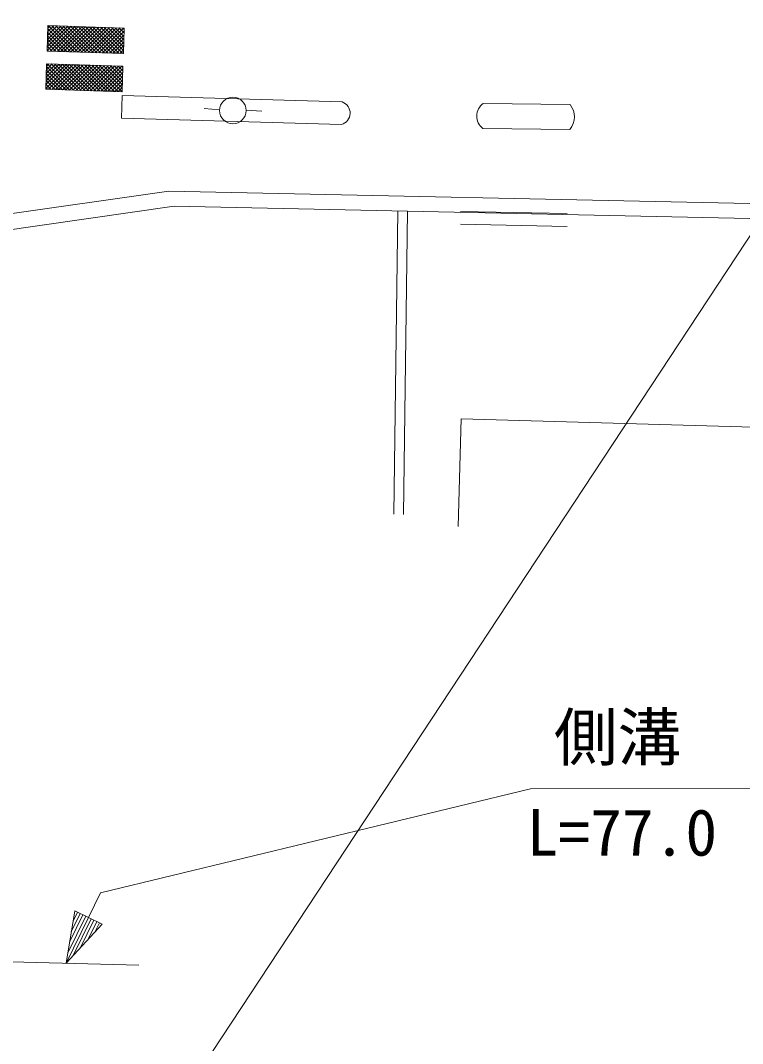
# Model space of a CAD drawing. Units: millimetres, scale not verified. Extents: x 40000 to 680000, y 20000 to 380000.
# Drawn here: x 284935 to 313288, y 240718 to 280884 of the extents above; entities that cross this region are included whole.
import ezdxf
from ezdxf.enums import TextEntityAlignment as Align

# ---------------------------------------------------------------- set-up
doc = ezdxf.new("R2010")
doc.units = ezdxf.units.MM
doc.header["$LTSCALE"] = 1000
doc.linetypes.add('CHAIN', pattern=[18.5, 12, -1.5, 3.5, -1.5])
for name, color, linetype, lineweight in [('M-BGD', 7, 'Continuous', 13), ('M-BMK', 2, 'CHAIN', 13), ('M-STR-HTXT', 7, 'Continuous', 13), ('M-STR-STRC', 7, 'Continuous', 13), ('M-STR-STRD', 7, 'Continuous', 13)]:
    doc.layers.add(name, color=color, linetype=linetype, lineweight=lineweight)
doc.styles.add('ＭＳ ゴシック', font='')
doc.styles.get('ＭＳ ゴシック').set_extended_font_data('MS Gothic')

msp = doc.modelspace()

# ---------------------------------------------------------------- linework, layer by layer
at = {"layer": 'M-BGD'}
for p, q in [((292146, 277427), (292752, 277381)), ((293800, 277359), (294418, 277321)), ((281454, 272854), (290765, 274187)), ((290765, 274187), (326080, 273436)), ((281583, 272243), (290969, 273587)), ((290969, 273587), (326299, 272836)), ((299752, 273397), (299592, 261496)), ((300133, 273392), (299972, 261491)), ((302218, 273383), (306407, 273301)), ((302208, 272883), (306397, 272801)), ((302235, 265237), (302119, 261017)), ((302235, 265237), (323534, 264651))]:
    msp.add_line(p, q, dxfattribs=at)
msp.add_circle((293276, 277349), 525, dxfattribs=at)
at = {"layer": 'M-BMK'}
msp.add_line((222735, 245526), (289588, 243796), dxfattribs=at)
msp.add_arc((287506, 259811), 29327, 86.2652, 170.5664, dxfattribs=at)
at = {"layer": 'M-STR-HTXT'}
for p, q in [((288081, 246633), (304965, 250721)), ((304965, 250721), (323021, 250751)), ((287606, 245666), (288081, 246633)), ((286725, 243870), (287067, 245930)), ((287283, 245824), (286930, 245106)), ((286999, 245518), (287175, 245877)), ((288145, 245401), (287067, 245930)), ((286725, 243870), (287606, 245666)), ((287498, 245718), (286793, 244282)), ((286862, 244694), (287390, 245771)), ((287714, 245613), (287009, 244176)), ((287293, 244483), (287821, 245560)), ((287929, 245507), (287577, 244789)), ((287861, 245095), (288037, 245454)), ((286725, 243870), (288145, 245401))]:
    msp.add_line(p, q, dxfattribs=at)
at = {"layer": 'M-STR-STRC'}
msp.add_line((316582, 276992), (286645, 231573), dxfattribs=at)
at = {"layer": 'M-STR-STRD'}
for p, q in [((285978, 279683), (286011, 280683)), ((285979, 279702), (286930, 280653)), ((285984, 279848), (286793, 280657)), ((285989, 279994), (286656, 280661)), ((285993, 280141), (286519, 280666)), ((285998, 280287), (286382, 280670)), ((286003, 280433), (286245, 280675)), ((286768, 279657), (286003, 280423)), ((286915, 279652), (286007, 280560)), ((286008, 280579), (286108, 280679)), ((289009, 280585), (286011, 280683)), ((287061, 279648), (286026, 280682)), ((286098, 279679), (287067, 280648)), ((287207, 279643), (286173, 280677)), ((286235, 279675), (287203, 280644)), ((287353, 279638), (286319, 280672)), ((286372, 279670), (287340, 280639)), ((287499, 279633), (286465, 280668)), ((286508, 279666), (287477, 280635)), ((287646, 279629), (286611, 280663)), ((286645, 279661), (287614, 280630)), ((287792, 279624), (286757, 280658)), ((286782, 279657), (287751, 280626)), ((287938, 279619), (286904, 280653)), ((286919, 279652), (287888, 280621)), ((288084, 279614), (287050, 280649)), ((287056, 279648), (288025, 280617)), ((287193, 279643), (288162, 280612)), ((288230, 279610), (287196, 280644)), ((287330, 279639), (288299, 280608)), ((288377, 279605), (287342, 280639)), ((287467, 279634), (288436, 280603)), ((288523, 279600), (287488, 280634)), ((287604, 279630), (288573, 280599)), ((288669, 279595), (287635, 280629)), ((287741, 279625), (288710, 280594)), ((288815, 279590), (287781, 280625)), ((287878, 279621), (288847, 280590)), ((288961, 279586), (287927, 280620)), ((288015, 279617), (288984, 280585)), ((288981, 279708), (288073, 280615)), ((288152, 279612), (289006, 280466)), ((288985, 279844), (288219, 280610)), ((288990, 279981), (288366, 280606)), ((288994, 280118), (288512, 280601)), ((288999, 280255), (288658, 280596)), ((289003, 280392), (288804, 280591)), ((289008, 280529), (288950, 280587)), ((289009, 280585), (288977, 279585)), ((286330, 279672), (285989, 280012)), ((286476, 279667), (285994, 280149)), ((286622, 279662), (285998, 280286)), ((288289, 279608), (289001, 280320)), ((288426, 279603), (288996, 280173)), ((288563, 279599), (288991, 280027)), ((288977, 279585), (285978, 279683)), ((286037, 279681), (285980, 279738)), ((286184, 279676), (285985, 279875)), ((288700, 279594), (288987, 279881)), ((288837, 279590), (288982, 279735)), ((288974, 279585), (288977, 279589)), ((285929, 278184), (285962, 279183)), ((285931, 278218), (286866, 279154)), ((285935, 278364), (286730, 279158)), ((285940, 278510), (286593, 279163)), ((285945, 278657), (286456, 279167)), ((285950, 278803), (286319, 279172)), ((285954, 278949), (286182, 279176)), ((285959, 279095), (286045, 279181)), ((288961, 279085), (285962, 279183)), ((287023, 278148), (285989, 279182)), ((287169, 278143), (286135, 279178)), ((287315, 278139), (286281, 279173)), ((287462, 278134), (286427, 279168)), ((287608, 278129), (286573, 279163)), ((287754, 278124), (286720, 279159)), ((287900, 278119), (286866, 279154)), ((286584, 278162), (285950, 278797)), ((286731, 278158), (285954, 278934)), ((286877, 278153), (285958, 279071)), ((286035, 278180), (287003, 279149)), ((286171, 278176), (287140, 279145)), ((286308, 278171), (287277, 279140)), ((286445, 278167), (287414, 279136)), ((286582, 278163), (287551, 279131)), ((286719, 278158), (287688, 279127)), ((286856, 278154), (287825, 279122)), ((286993, 278149), (287962, 279118)), ((288046, 278115), (287012, 279149)), ((287130, 278145), (288099, 279114)), ((288193, 278110), (287158, 279144)), ((287267, 278140), (288236, 279109)), ((288339, 278105), (287304, 279139)), ((287404, 278136), (288373, 279105)), ((288485, 278100), (287451, 279135)), ((287541, 278131), (288510, 279100)), ((288631, 278096), (287597, 279130)), ((287678, 278127), (288647, 279096)), ((288777, 278091), (287743, 279125)), ((287815, 278122), (288784, 279091)), ((288923, 278086), (287889, 279120)), ((287952, 278118), (288921, 279087)), ((288932, 278219), (288035, 279116)), ((288089, 278113), (288957, 278982)), ((288937, 278356), (288182, 279111)), ((288226, 278109), (288952, 278836)), ((288941, 278493), (288328, 279106)), ((288946, 278630), (288474, 279101)), ((288950, 278767), (288620, 279097)), ((288955, 278904), (288766, 279092)), ((288959, 279040), (288913, 279087)), ((288961, 279085), (288928, 278086)), ((286146, 278177), (285936, 278386)), ((286292, 278172), (285941, 278523)), ((286438, 278167), (285945, 278660)), ((288363, 278104), (288948, 278689)), ((288500, 278100), (288943, 278543)), ((288637, 278095), (288938, 278397)), ((288928, 278086), (285929, 278184)), ((286000, 278182), (285932, 278250)), ((288773, 278091), (288933, 278251)), ((288910, 278087), (288928, 278105)), ((288923, 277934), (288897, 277048)), ((288923, 277934), (297567, 277685)), ((303104, 277623), (306513, 277584)), ((288897, 277048), (297541, 276799)), ((303093, 276647), (306502, 276608))]:
    msp.add_line(p, q, dxfattribs=at)
for centre, radius, start, end in [((297416, 277246), 464, 285.6974, 70.9941), ((303458, 277131), 607, 125.7503, 232.9386), ((305926, 277103), 760, 319.3605, 39.3285)]:
    msp.add_arc(centre, radius, start, end, dxfattribs=at)

# ---------------------------------------------------------------- texts
at = {"layer": 'M-STR-HTXT', "style": 'ＭＳ ゴシック'}
for s, p in [('側溝', (305880, 251280)), ('L=77.0', (304810, 247543))]:
    msp.add_text(s, height=1833, dxfattribs=at).set_placement(p, align=Align.BOTTOM_LEFT)

doc.saveas('drawing.dxf')
